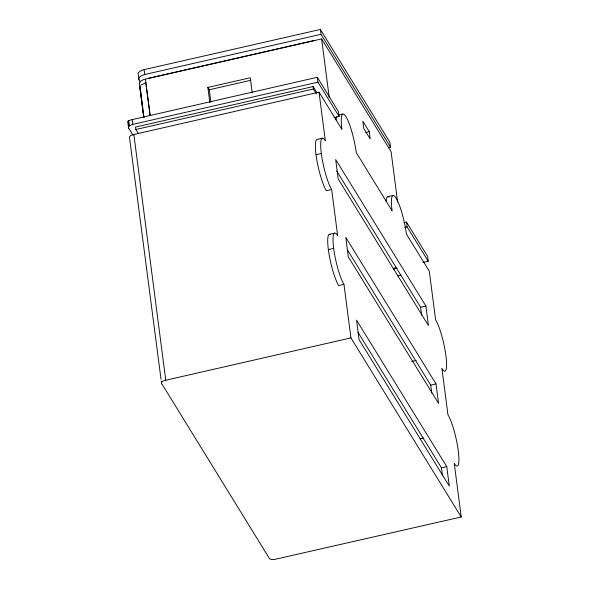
<?xml version="1.0" encoding="UTF-8"?>
<svg xmlns="http://www.w3.org/2000/svg" width="589" height="589" viewBox="0 0 589 589"><rect width="100%" height="100%" fill="white"/><g stroke="black" fill="none" stroke-linecap="round" stroke-linejoin="round"><path stroke-width="0.88" d="M334.11 117.586L339.08 116.453L338.447 111.586L317.324 77.284L130.493 119.994L128.174 121.069L127.784 122.468L128.652 128.137L132.974 135.168M140.859 85.081L145.851 82.784L145.373 79.125L321.623 38.94L391.096 151.734L397.612 201.917M339.08 116.453L317.957 82.151L132.768 124.375L129.138 125.994L128.409 127.334L128.652 128.137M461.216 516.98L350.934 337.902L164.103 380.612A5.478 2.525 -7.4 0 0 161.393 383.093L269.548 558.711A5.478 2.525 -7.4 0 0 274.268 559.491L461.216 516.98L454.266 463.447A27.639 4.977 77.2 0 0 458.271 450.747A27.639 4.977 77.2 0 0 447.949 414.789L441.941 368.559A27.639 4.977 77.2 0 0 445.947 355.852A27.639 4.977 77.2 0 0 435.624 319.893L429.3 271.234L406.388 234.024A27.639 4.977 77.2 0 0 396.066 198.059A27.639 4.977 77.2 0 0 392.06 210.766L356.257 152.625A27.639 4.977 77.2 0 0 345.934 116.666A27.639 4.977 77.2 0 0 341.929 129.366L319.017 92.156L132.186 134.866A5.478 2.525 -7.4 0 0 129.47 137.34L161.033 379.338M140.41 82.136L138.967 79.802L138.334 74.936A8.29 3.814 -7.4 0 1 144.143 69.635L320.394 29.45L389.859 142.243L390.492 147.11L388.703 147.522M138.967 79.802A8.29 3.814 -7.4 0 1 144.769 74.501L321.027 34.317L390.492 147.11M148.605 78.271L314.254 40.501M209.802 102.471L207.851 87.43L250.259 77.763L252.21 92.804M207.851 87.43L209.286 89.756L250.804 80.288M128.174 121.069L128.807 125.936L129.403 125.803L128.77 120.936M316.889 92.694L313.12 86.568L135.536 127.055L135.853 129.492L138.26 133.394M135.853 129.492L313.436 88.998L316.315 93.68M338.358 115.113L342.776 114.111M322.176 138.268L316.875 139.475A27.639 4.977 77.2 0 0 317.096 161.423A27.639 4.977 77.2 0 0 326.35 190.689L331.651 189.481A27.639 4.977 77.2 0 1 321.336 153.523A27.639 4.977 77.2 0 1 325.334 140.815L319.017 92.156M365.74 132.473L369.274 131.664L370.223 138.967L363.774 128.498L362.824 121.201L369.274 131.664M316.035 154.73L321.336 153.523M387.606 196.719L392.907 195.504M329.199 234.363L334.5 233.156M403.995 222.62L406.484 222.053L427.607 256.362L428.24 261.229L422.873 262.451M404.628 227.487L407.117 226.92L428.24 261.229M328.36 249.626L333.654 248.411A27.639 4.977 77.2 0 1 337.659 235.71L331.651 189.481M393.238 268.4L396.824 267.583M393.349 269.18L396.934 268.363M333.654 248.411A27.639 4.977 77.2 0 0 343.976 284.377L338.675 285.584A27.639 4.977 77.2 0 1 328.831 252.895A27.639 4.977 77.2 0 1 330.613 234.739M397.465 275.836L401.05 275.019M336.65 170.928L420.612 307.259L425.913 306.052L428.439 325.511L338.204 178.997L335.678 159.531L425.913 306.052M411.74 361.447L416.224 360.424M347.245 249.567L430.721 385.118L436.022 383.91L438.555 403.377L348.32 256.856L345.787 237.389L436.022 383.91M420.082 438.901L423.66 438.083M357.987 332.299L441.47 467.843L446.771 466.635L449.297 486.102L359.062 339.581L356.536 320.121L446.771 466.635M128.807 125.936L128.336 121.334M150.195 115.606L145.851 82.784L150.114 115.628M420.612 307.259L421.643 315.218M430.721 385.118L431.759 393.077M441.47 467.843L442.501 475.809M406.484 222.053L407.117 226.92M320.394 29.45L321.027 34.317M321.623 38.94L329.207 97.34M317.324 77.284L317.957 82.151M343.976 284.377L350.934 337.902M313.12 86.568L313.436 88.998M209.286 89.756L210.891 102.14M144.143 69.635L144.769 74.501M142.774 109.061L139.571 84.426A8.29 3.814 -7.4 0 1 145.373 79.125M143.009 110.887L143.37 113.625M143.606 115.451L143.841 117.277M139.77 87.113L143.672 117.226M132.142 119.508L132.768 124.375M133.836 134.38L165.752 380.126M161.276 381.157L161.629 383.888M140.042 86.09L143.966 117.645M386.141 201.364A27.639 4.977 77.2 0 1 389.02 197.087M336.01 119.965A27.639 4.977 77.2 0 1 336.496 116.777"/></g></svg>
